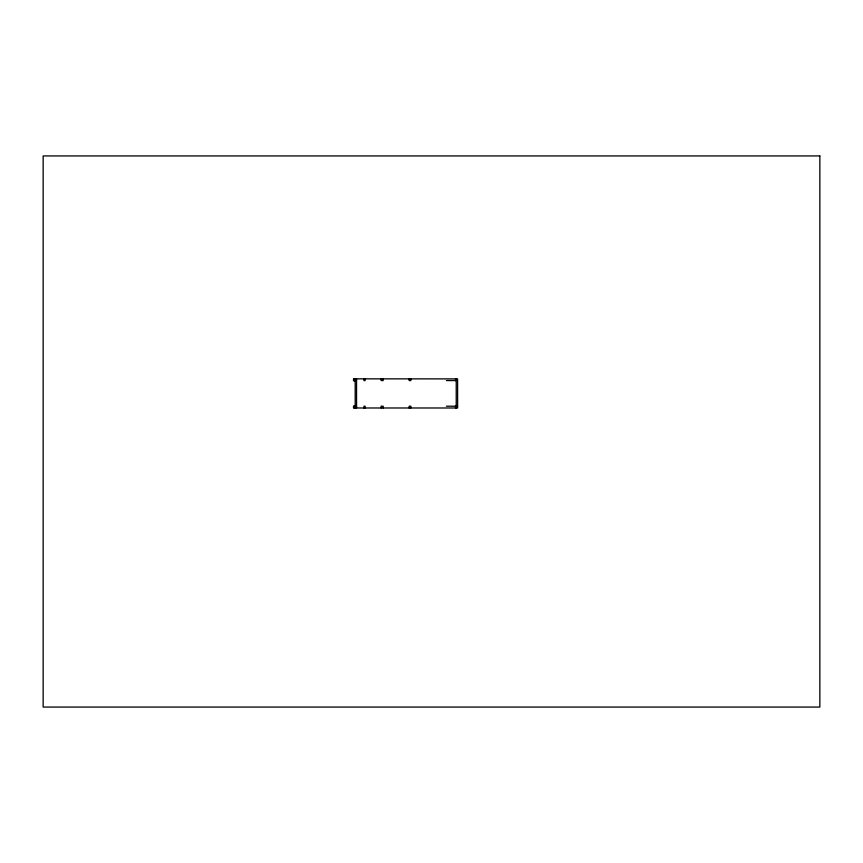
<?xml version="1.0" encoding="UTF-8"?>
<svg xmlns="http://www.w3.org/2000/svg" width="863" height="863" viewBox="0 0 863 863"><rect width="100%" height="100%" fill="white"/><g stroke="black" fill="none" stroke-linecap="round" stroke-linejoin="round"><path stroke-width="1.29" d="M356.527 380.583L354.164 380.583L354.197 378.803M446.408 380.583L455.75 380.583L455.75 378.803M356.559 406.203L353.517 406.052L353.517 407.983L457.606 407.983L457.606 378.889L353.517 378.846L353.517 380.777L355.265 380.777L355.265 378.846M446.408 406.203L455.75 406.203L455.75 407.983M456.225 406.203L457.606 406.203M456.225 378.889L456.225 407.983M455.545 378.803L455.545 380.583M455.545 406.203L455.545 407.983M410.853 378.803L410.853 380.583L409.159 380.583L409.159 378.803M410.853 407.983L410.853 406.203L409.159 406.203L409.159 407.983M383.204 378.803L383.204 380.583L381.133 380.583L381.133 378.803M383.204 407.983L383.204 406.203L381.133 406.203L381.133 407.983M365.114 378.803L365.114 380.583L363.97 380.583L363.97 378.803M365.114 407.983L365.114 406.203L363.97 406.203L363.97 407.983M356.559 378.889L356.559 407.983M355.265 406.052L355.265 407.983M355.189 378.889L355.189 407.983M354.197 406.203L354.164 407.983M819.85 155.933L43.15 155.933L43.15 707.067L819.85 707.067L819.85 155.933"/></g></svg>
